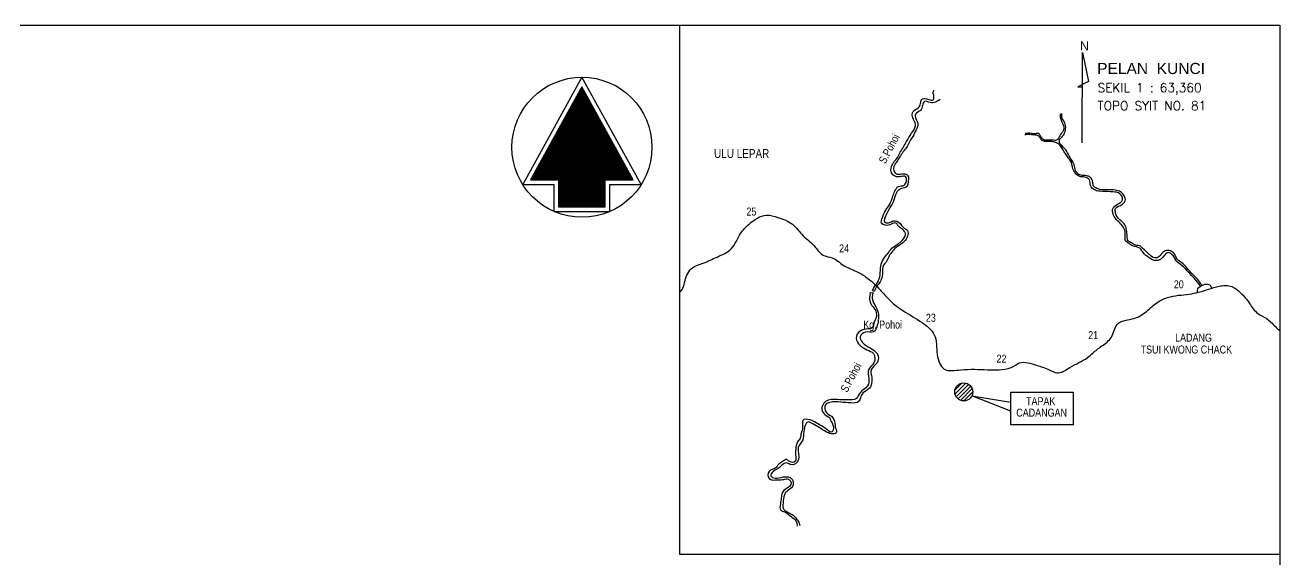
# Model space of a CAD drawing. Header units: millimetres. Extents: x 4167 to 8975, y 2111 to 5892.
# Drawn here: x 5447 to 6152, y 3186 to 3486 of the extents above; entities that cross this region are included whole.
import ezdxf

# ---------------------------------------------------------------- set-up
doc = ezdxf.new("R2010")
doc.units = ezdxf.units.MM
for name, color, linetype in [('BL', 7, 'Continuous'), ('EDIT', 1, 'Continuous'), ('EDIT2', 10, 'Continuous')]:
    doc.layers.add(name, color=color, linetype=linetype)
doc.styles.add('BIASA', font='SIMPLEX.shx', dxfattribs={"height": 2})
doc.styles.get("Standard").update_dxf_attribs({"font": 'arial.ttf'})
doc.styles.add('STYLE2', font='arial.ttf', dxfattribs={"width": 1.5, "height": 1.5})

msp = doc.modelspace()

# ---------------------------------------------------------------- hatches: boundary and pattern name
at = {"layer": 'EDIT2'}
h = msp.add_hatch(dxfattribs=at)
h.set_pattern_fill('ANSI31', color=20, scale=12.49995)
h.set_pattern_definition([(45, (-2549.716, 1857.0933), (-1.10484993, 1.10484993), [])])
edge = h.paths.add_edge_path()
edge.add_arc((5974.4, 3279.96), 5.09, 0, 360)

# ---------------------------------------------------------------- linework, layer by layer
at = {"layer": 'BL'}
for p, q in [((5759.09, 3450.19), (5760.4, 3450.19)), ((5759.27, 3450.52), (5760.22, 3450.52)), ((5759.45, 3450.84), (5760.03, 3450.84)), ((5759.63, 3451.17), (5759.85, 3451.17)), ((5755.11, 3442.97), (5764.38, 3442.97)), ((5755.29, 3443.3), (5764.2, 3443.3)), ((5755.47, 3443.62), (5764.02, 3443.62)), ((5755.65, 3443.95), (5763.84, 3443.95)), ((5755.83, 3444.28), (5763.66, 3444.28)), ((5756.01, 3444.61), (5763.47, 3444.61)), ((5756.19, 3444.94), (5763.29, 3444.94)), ((5756.37, 3445.27), (5763.11, 3445.27)), ((5756.55, 3445.59), (5762.93, 3445.59)), ((5756.73, 3445.92), (5762.75, 3445.92)), ((5756.92, 3446.25), (5762.57, 3446.25)), ((5757.1, 3446.58), (5762.39, 3446.58)), ((5757.28, 3446.91), (5762.21, 3446.91)), ((5757.46, 3447.23), (5762.03, 3447.23)), ((5757.64, 3447.56), (5761.84, 3447.56)), ((5757.82, 3447.89), (5761.66, 3447.89)), ((5758, 3448.22), (5761.48, 3448.22)), ((5758.18, 3448.55), (5761.3, 3448.55)), ((5758.36, 3448.87), (5761.12, 3448.87)), ((5758.54, 3449.2), (5760.94, 3449.2)), ((5758.73, 3449.53), (5760.76, 3449.53)), ((5758.91, 3449.86), (5760.58, 3449.86)), ((5751.3, 3436.08), (5768.18, 3436.08)), ((5751.49, 3436.41), (5768, 3436.41)), ((5751.67, 3436.73), (5767.82, 3436.73)), ((5751.85, 3437.06), (5767.64, 3437.06)), ((5752.03, 3437.39), (5767.46, 3437.39)), ((5752.21, 3437.72), (5767.28, 3437.72)), ((5752.39, 3438.05), (5767.09, 3438.05)), ((5752.57, 3438.37), (5766.91, 3438.37)), ((5752.75, 3438.7), (5766.73, 3438.7)), ((5752.93, 3439.03), (5766.55, 3439.03)), ((5753.11, 3439.36), (5766.37, 3439.36)), ((5753.3, 3439.69), (5766.19, 3439.69)), ((5753.48, 3440.02), (5766.01, 3440.02)), ((5753.66, 3440.34), (5765.83, 3440.34)), ((5753.84, 3440.67), (5765.65, 3440.67)), ((5754.02, 3441), (5765.47, 3441)), ((5754.2, 3441.33), (5765.28, 3441.33)), ((5754.38, 3441.66), (5765.1, 3441.66)), ((5754.56, 3441.98), (5764.92, 3441.98)), ((5754.74, 3442.31), (5764.74, 3442.31)), ((5754.92, 3442.64), (5764.56, 3442.64)), ((5747.32, 3428.86), (5772.16, 3428.86)), ((5747.5, 3429.19), (5771.98, 3429.19)), ((5747.68, 3429.52), (5771.8, 3429.52)), ((5747.86, 3429.84), (5771.62, 3429.84)), ((5748.05, 3430.17), (5771.44, 3430.17)), ((5748.23, 3430.5), (5771.26, 3430.5)), ((5748.41, 3430.83), (5771.08, 3430.83)), ((5748.59, 3431.16), (5770.9, 3431.16)), ((5748.77, 3431.48), (5770.71, 3431.48)), ((5748.95, 3431.81), (5770.53, 3431.81)), ((5749.13, 3432.14), (5770.35, 3432.14)), ((5749.31, 3432.47), (5770.17, 3432.47)), ((5749.49, 3432.8), (5769.99, 3432.8)), ((5749.67, 3433.12), (5769.81, 3433.12)), ((5749.86, 3433.45), (5769.63, 3433.45)), ((5750.04, 3433.78), (5769.45, 3433.78)), ((5750.22, 3434.11), (5769.27, 3434.11)), ((5750.4, 3434.44), (5769.09, 3434.44)), ((5750.58, 3434.77), (5768.9, 3434.77)), ((5750.76, 3435.09), (5768.72, 3435.09)), ((5750.94, 3435.42), (5768.54, 3435.42)), ((5751.12, 3435.75), (5768.36, 3435.75)), ((5743.52, 3421.97), (5775.96, 3421.97)), ((5743.7, 3422.3), (5775.78, 3422.3)), ((5743.88, 3422.62), (5775.6, 3422.62)), ((5744.06, 3422.95), (5775.42, 3422.95)), ((5744.24, 3423.28), (5775.24, 3423.28)), ((5744.43, 3423.61), (5775.06, 3423.61)), ((5744.61, 3423.94), (5774.88, 3423.94)), ((5744.79, 3424.27), (5774.7, 3424.27)), ((5744.97, 3424.59), (5774.52, 3424.59)), ((5745.15, 3424.92), (5774.34, 3424.92)), ((5745.33, 3425.25), (5774.15, 3425.25)), ((5745.51, 3425.58), (5773.97, 3425.58)), ((5745.69, 3425.91), (5773.79, 3425.91)), ((5745.87, 3426.23), (5773.61, 3426.23)), ((5746.05, 3426.56), (5773.43, 3426.56)), ((5746.24, 3426.89), (5773.25, 3426.89)), ((5746.42, 3427.22), (5773.07, 3427.22)), ((5746.6, 3427.55), (5772.89, 3427.55)), ((5746.78, 3427.87), (5772.71, 3427.87)), ((5746.96, 3428.2), (5772.52, 3428.2)), ((5747.14, 3428.53), (5772.34, 3428.53)), ((5739.54, 3414.75), (5779.95, 3414.75)), ((5739.72, 3415.08), (5779.77, 3415.08)), ((5739.9, 3415.41), (5779.58, 3415.41)), ((5740.08, 3415.73), (5779.4, 3415.73)), ((5740.26, 3416.06), (5779.22, 3416.06)), ((5740.44, 3416.39), (5779.04, 3416.39)), ((5740.62, 3416.72), (5778.86, 3416.72)), ((5740.81, 3417.05), (5778.68, 3417.05)), ((5740.99, 3417.37), (5778.5, 3417.37)), ((5741.17, 3417.7), (5778.32, 3417.7)), ((5741.35, 3418.03), (5778.14, 3418.03)), ((5741.53, 3418.36), (5777.96, 3418.36)), ((5741.71, 3418.69), (5777.77, 3418.69)), ((5741.89, 3419.02), (5777.59, 3419.02)), ((5742.07, 3419.34), (5777.41, 3419.34)), ((5742.25, 3419.67), (5777.23, 3419.67)), ((5742.43, 3420), (5777.05, 3420)), ((5742.62, 3420.33), (5776.87, 3420.33)), ((5742.8, 3420.66), (5776.69, 3420.66)), ((5742.98, 3420.98), (5776.51, 3420.98)), ((5743.16, 3421.31), (5776.33, 3421.31)), ((5743.34, 3421.64), (5776.15, 3421.64)), ((5735.74, 3407.86), (5783.75, 3407.86)), ((5735.92, 3408.19), (5783.57, 3408.19)), ((5736.1, 3408.52), (5783.39, 3408.52)), ((5736.28, 3408.84), (5783.21, 3408.84)), ((5736.46, 3409.17), (5783.02, 3409.17)), ((5736.64, 3409.5), (5782.84, 3409.5)), ((5736.82, 3409.83), (5782.66, 3409.83)), ((5737, 3410.16), (5782.48, 3410.16)), ((5737.18, 3410.48), (5782.3, 3410.48)), ((5737.37, 3410.81), (5782.12, 3410.81)), ((5737.55, 3411.14), (5781.94, 3411.14)), ((5737.73, 3411.47), (5781.76, 3411.47)), ((5737.91, 3411.8), (5781.58, 3411.8)), ((5738.09, 3412.12), (5781.39, 3412.12)), ((5738.27, 3412.45), (5781.21, 3412.45)), ((5738.45, 3412.78), (5781.03, 3412.78)), ((5738.63, 3413.11), (5780.85, 3413.11)), ((5738.81, 3413.44), (5780.67, 3413.44)), ((5738.99, 3413.77), (5780.49, 3413.77)), ((5739.18, 3414.09), (5780.31, 3414.09)), ((5739.36, 3414.42), (5780.13, 3414.42)), ((5731.75, 3400.64), (5787.73, 3400.64)), ((5731.94, 3400.97), (5787.55, 3400.97)), ((5732.12, 3401.3), (5787.37, 3401.3)), ((5732.3, 3401.62), (5787.19, 3401.62)), ((5732.48, 3401.95), (5787.01, 3401.95)), ((5732.66, 3402.28), (5786.83, 3402.28)), ((5732.84, 3402.61), (5786.64, 3402.61)), ((5733.02, 3402.94), (5786.46, 3402.94)), ((5733.2, 3403.27), (5786.28, 3403.27)), ((5733.38, 3403.59), (5786.1, 3403.59)), ((5733.56, 3403.92), (5785.92, 3403.92)), ((5733.75, 3404.25), (5785.74, 3404.25)), ((5733.93, 3404.58), (5785.56, 3404.58)), ((5734.11, 3404.91), (5785.38, 3404.91)), ((5734.29, 3405.23), (5785.2, 3405.23)), ((5734.47, 3405.56), (5785.02, 3405.56)), ((5734.65, 3405.89), (5784.83, 3405.89)), ((5734.83, 3406.22), (5784.65, 3406.22)), ((5735.01, 3406.55), (5784.47, 3406.55)), ((5735.19, 3406.87), (5784.29, 3406.87)), ((5735.37, 3407.2), (5784.11, 3407.2)), ((5735.56, 3407.53), (5783.93, 3407.53)), ((5731.03, 3399.33), (5788.45, 3399.33)), ((5731.21, 3399.66), (5788.27, 3399.66)), ((5731.39, 3399.98), (5788.09, 3399.98)), ((5731.57, 3400.31), (5787.91, 3400.31)), ((5746.62, 3399), (5772.87, 3399)), ((5746.62, 3398.67), (5772.87, 3398.67)), ((5746.62, 3398.34), (5772.87, 3398.34)), ((5746.62, 3398.02), (5772.87, 3398.02)), ((5746.62, 3397.69), (5772.87, 3397.69)), ((5746.62, 3397.36), (5772.87, 3397.36)), ((5746.62, 3397.03), (5772.87, 3397.03)), ((5746.62, 3396.7), (5772.87, 3396.7)), ((5746.62, 3396.37), (5772.87, 3396.37)), ((5746.62, 3396.05), (5772.87, 3396.05)), ((5746.62, 3395.72), (5772.87, 3395.72)), ((5746.62, 3395.39), (5772.87, 3395.39)), ((5746.62, 3395.06), (5772.87, 3395.06)), ((5746.62, 3394.73), (5772.87, 3394.73)), ((5746.62, 3394.41), (5772.87, 3394.41)), ((5746.62, 3394.08), (5772.87, 3394.08)), ((5746.62, 3393.75), (5772.87, 3393.75)), ((5746.62, 3393.42), (5772.87, 3393.42)), ((5746.62, 3393.09), (5772.87, 3393.09)), ((5746.62, 3392.77), (5772.87, 3392.77)), ((5746.62, 3392.44), (5772.87, 3392.44)), ((5746.62, 3392.11), (5772.87, 3392.11)), ((5746.62, 3391.78), (5772.87, 3391.78)), ((5746.62, 3391.45), (5772.87, 3391.45)), ((5746.62, 3391.12), (5772.87, 3391.12)), ((5746.62, 3390.8), (5772.87, 3390.8)), ((5746.62, 3390.47), (5772.87, 3390.47)), ((5746.62, 3390.14), (5772.87, 3390.14)), ((5746.62, 3389.81), (5772.87, 3389.81)), ((5746.62, 3389.48), (5772.87, 3389.48)), ((5746.62, 3389.16), (5772.87, 3389.16)), ((5746.62, 3388.83), (5772.87, 3388.83)), ((5746.62, 3388.5), (5772.87, 3388.5)), ((5746.62, 3388.17), (5772.87, 3388.17)), ((5746.62, 3387.84), (5772.87, 3387.84)), ((5746.62, 3387.52), (5772.87, 3387.52)), ((5746.62, 3387.19), (5772.87, 3387.19)), ((5746.62, 3386.86), (5772.87, 3386.86)), ((5746.62, 3386.53), (5772.87, 3386.53)), ((5746.62, 3386.2), (5772.87, 3386.2)), ((5746.62, 3385.87), (5772.87, 3385.87)), ((5746.62, 3385.55), (5772.87, 3385.55)), ((5746.62, 3385.22), (5772.87, 3385.22)), ((5746.62, 3384.89), (5772.87, 3384.89)), ((5746.62, 3384.56), (5772.87, 3384.56)), ((5746.62, 3384.23), (5772.87, 3384.23))]:
    msp.add_line(p, q, dxfattribs=at)
msp.add_lwpolyline([(5759.74, 3456.81), (5726.43, 3396.43), (5743.99, 3396.43), (5743.99, 3381.35), (5775.49, 3381.35), (5775.49, 3396.43), (5793.05, 3396.43), (5759.74, 3456.81)], dxfattribs=at)
msp.add_lwpolyline([(5759.74, 3451.37), (5730.88, 3399.06), (5746.62, 3399.06), (5746.62, 3383.97), (5772.87, 3383.97), (5772.87, 3399.06), (5788.6, 3399.06)], close=True, dxfattribs=at)
msp.add_circle((5759.74, 3417.43), 39.37, dxfattribs=at)
at = {"layer": 'EDIT', "color": 7}
for p, q in [((5921.73, 3334.89), (5921.94, 3335.76)), ((5921.94, 3335.76), (5923.39, 3335.58)), ((5922.92, 3336.94), (5924.21, 3336.64)), ((5923.39, 3335.58), (5923.16, 3334.72))]:
    msp.add_line(p, q, dxfattribs=at)
at = {"layer": 'EDIT'}
msp.add_circle((5974.4, 3279.96), 5.09, dxfattribs=at)
at = {"layer": 'EDIT', "color": 7}
for points in [[(5938.7, 3414.74), (5942.28, 3420.65), (5945.04, 3425.25), (5947.23, 3429.5), (5946.42, 3432.72), (5945.38, 3435.37), (5946.54, 3438.01), (5949.41, 3440.2), (5950.22, 3442.73), (5951.02, 3444.57), (5954.71, 3444.34), (5957.12, 3444.11), (5957.58, 3446.06), (5957.24, 3448.13), (5957.7, 3449.74)], [(5961.15, 3444.34), (5958.51, 3442.73), (5955.51, 3442.5), (5952.29, 3443.19), (5951.25, 3440.89), (5949.99, 3438.13), (5947.34, 3436.06), (5947.46, 3433.53), (5948.61, 3430.19), (5947.57, 3427.2), (5945.84, 3423.52), (5944, 3420.88), (5942.62, 3417.89), (5940.67, 3415.36), (5939.71, 3413.93)], [(6028.6, 3436.24), (6028.76, 3433.72), (6029.69, 3431.37), (6030.44, 3429.52), (6030.28, 3426.59), (6028.34, 3423.9), (6026.92, 3421.55), (6024.4, 3421.38), (6021.79, 3421.38), (6019.78, 3421.47), (6018.43, 3422.56), (6017.26, 3424.24), (6016.67, 3425.08), (6014.49, 3424.99), (6012.39, 3425.24), (6008.95, 3425.08)], [(6040.88, 3401.58), (6038.67, 3402.5), (6036.99, 3405.19), (6036.15, 3408.38), (6034.14, 3411.73), (6032.29, 3415.01), (6029.6, 3418.36), (6028.26, 3420.13), (6028.26, 3421.8), (6029.69, 3423.23), (6031.2, 3425.66), (6031.7, 3428.6), (6030.78, 3431.96), (6029.6, 3434.06), (6029.6, 3436.32)], [(6038.53, 3401.58), (6036.24, 3404.27), (6034.89, 3408.8), (6032.54, 3412.41), (6029.35, 3417.36), (6027.84, 3419.2), (6025.24, 3420.38), (6022.38, 3420.71), (6018.94, 3420.96), (6017.26, 3422.81), (6016.25, 3423.9), (6014.32, 3424.24), (6010.71, 3424.57), (6008.78, 3424.41)], [(5928.68, 3377.9), (5930.52, 3382.15), (5932.74, 3385.38), (5934.46, 3389.82), (5935.67, 3392.84), (5937.69, 3395.37), (5940.82, 3396.07), (5942.13, 3398.39), (5941.73, 3400.91), (5939.1, 3400.91), (5935.77, 3401.12), (5933.75, 3403.13), (5933.55, 3405.66), (5934.66, 3408.48), (5936.78, 3411.1), (5938.3, 3413.83), (5938.7, 3414.74)], [(5930.02, 3377.62), (5932.24, 3382.25), (5935.07, 3387.3), (5936.68, 3392.04), (5939.51, 3394.46), (5942.54, 3395.47), (5943.35, 3398.49), (5943.14, 3401.42), (5941.63, 3402.23), (5938.8, 3402.13), (5936.58, 3402.33), (5935.27, 3404.45), (5935.47, 3407.17), (5937.19, 3409.69), (5938.6, 3412.11), (5939.71, 3413.93)], [(6065.14, 3367.41), (6064.93, 3370.84), (6060.9, 3376.1), (6058.44, 3379.56), (6058.33, 3383.25), (6061.24, 3385.6), (6063.59, 3387.83), (6062.24, 3391.3), (6058.22, 3392.3), (6052.51, 3392.64), (6048.04, 3393.42), (6045.69, 3395.99), (6045.02, 3399.12), (6042.56, 3400.68), (6039.2, 3401.13), (6038.53, 3401.58)], [(6066.33, 3367.3), (6065.93, 3370.84), (6065.04, 3373.86), (6062.13, 3376.66), (6059.78, 3380.34), (6059.78, 3383.03), (6063.59, 3385.37), (6065.26, 3388.05), (6064.26, 3390.74), (6062.58, 3392.41), (6059.56, 3393.31), (6054.97, 3393.53), (6050.84, 3393.64), (6048.71, 3394.54), (6047.48, 3395.54), (6046.92, 3397.66), (6046.47, 3399.56), (6045.58, 3400.46), (6044.13, 3401.24), (6041.55, 3401.58), (6040.88, 3401.58)], [(5923.9, 3338.67), (5926.39, 3342.3), (5927.34, 3345.64), (5927.82, 3350.7), (5929.25, 3354.61), (5931.64, 3357.76), (5933.93, 3360.63), (5937.28, 3363.01), (5939.76, 3365.11), (5941.58, 3369.22), (5939.95, 3371.32), (5937.47, 3373.32), (5936.23, 3374.85), (5933.74, 3374.18), (5930.3, 3373.61), (5928.11, 3374.95), (5928.68, 3377.9)], [(5930.02, 3377.62), (5929.83, 3375.61), (5932.12, 3374.95), (5934.89, 3376.09), (5938.61, 3374.56), (5940.33, 3372.46), (5942.72, 3370.65), (5942.72, 3367.4), (5940.91, 3364.45), (5936.42, 3361.1), (5933.74, 3358.34), (5932.21, 3355.85), (5930.68, 3352.8), (5929.16, 3350.89), (5928.68, 3347.17), (5928.01, 3343.06), (5926.67, 3340.77), (5924.76, 3338), (5924.21, 3336.64)], [(6107.58, 3339.43), (6103.92, 3343.88), (6100.9, 3347.01), (6097.01, 3350.9), (6094.09, 3353.27), (6092.04, 3356.51), (6089.34, 3358.34), (6085.13, 3354.46), (6082.53, 3353.7), (6078.65, 3355.32), (6075.3, 3358.23), (6073.35, 3360.72), (6069.46, 3362.01), (6067.3, 3363.31), (6065.36, 3364.93), (6065.14, 3367.41)], [(6108.39, 3339.86), (6105.76, 3343.34), (6102.84, 3346.25), (6099.82, 3349.71), (6097.01, 3352.51), (6094.63, 3354.24), (6092.79, 3357.59), (6090.63, 3359.21), (6087.72, 3359.21), (6085.34, 3357.26), (6083.07, 3355.32), (6080.48, 3355.75), (6078.11, 3357.8), (6075.3, 3360.39), (6073.78, 3361.8), (6071.08, 3362.34), (6068.71, 3363.63), (6066.76, 3364.93), (6066.33, 3367.3)], [(5923.9, 3338.67), (5922.92, 3336.94)], [(6105.67, 3335.78), (6106.37, 3338.35), (6108.46, 3339.89), (6111.6, 3340.45), (6113.21, 3339.54), (6113.65, 3338.16)], [(5921.73, 3334.89), (5921.38, 3331.92), (5922.6, 3328.77), (5924.88, 3325.45), (5925.05, 3321.26), (5924, 3319.16), (5923.3, 3316.36), (5920.5, 3315.32), (5916.13, 3314.09), (5913.86, 3310.07), (5916.13, 3306.05), (5919.98, 3303.61), (5923.65, 3301.51), (5923.83, 3296.26), (5920.85, 3292.42), (5921.03, 3287.53), (5920.33, 3283.33), (5916.13, 3279.49), (5914.03, 3276.34), (5908.96, 3275.47), (5903.19, 3275.64), (5896.72, 3274.59), (5894.62, 3270.05), (5896.54, 3267.08), (5899.34, 3264.8), (5899.69, 3263.58)], [(5923.16, 3334.72), (5922.84, 3332.62), (5924.42, 3328.73), (5926.21, 3324.63), (5926.32, 3320.11), (5925.47, 3316.44), (5923.58, 3313.7), (5919.16, 3313.6), (5916.22, 3310.87), (5917.38, 3307.71), (5921.79, 3304.66), (5924.74, 3302.56), (5926.21, 3300.14), (5925.68, 3296.36), (5922.42, 3292.47), (5922.21, 3290.28)], [(5922.21, 3290.28), (5922.73, 3285.79), (5921.35, 3282), (5917.72, 3279.24), (5916.34, 3276.65), (5915.31, 3274.58), (5910.99, 3273.72), (5905.29, 3274.23), (5899.08, 3274.06), (5896.66, 3272.68), (5897.01, 3268.54), (5900.81, 3265.44), (5902.01, 3261.3), (5902.36, 3259.57), (5902.71, 3256.99), (5899.77, 3256.47), (5897.01, 3257.5), (5893.04, 3259.92), (5889.59, 3261.99), (5886.65, 3263.02), (5884.92, 3260.09), (5884.23, 3255.43), (5883.89, 3253.02), (5881.64, 3249.57), (5881.47, 3245.6), (5881.47, 3242.15), (5880.61, 3240.25), (5876.81, 3239.22), (5874.74, 3240.08), (5872.15, 3238.7), (5870.08, 3236.98), (5867.32, 3235.25), (5865.94, 3232.84), (5868.35, 3231.46), (5872.84, 3232.15), (5876.81, 3231.8), (5878.19, 3230.42), (5878.02, 3226.8), (5875.26, 3224.38), (5873.53, 3222.14), (5872.84, 3217.48), (5872.84, 3214.72), (5874.05, 3213.17), (5876.81, 3211.62), (5878.88, 3210.24), (5880.61, 3208.34), (5881.82, 3206.1), (5882.16, 3204.89)], [(5899.69, 3263.58), (5901.15, 3259.23), (5900.29, 3257.5), (5896.66, 3259.4), (5892.35, 3261.99), (5888.03, 3264.23), (5883.89, 3263.89), (5883.72, 3261.64), (5883.54, 3258.54), (5882.85, 3256.12), (5882.51, 3254.05), (5880.95, 3251.81), (5879.92, 3247.84), (5879.92, 3243.53), (5879.75, 3240.94), (5876.47, 3240.77), (5874.91, 3241.98), (5872.5, 3240.77), (5870.08, 3239.05), (5868.7, 3237.32), (5864.9, 3235.25), (5864.9, 3231.28), (5869.91, 3230.59), (5873.19, 3230.77), (5875.78, 3230.94), (5877.33, 3228.87), (5874.74, 3225.59), (5872.32, 3223.18), (5871.8, 3220.42), (5871.29, 3216.97), (5871.46, 3213.52), (5873.53, 3212.65), (5876.29, 3210.76), (5879.57, 3208), (5880.61, 3205.93), (5880.61, 3204.55)]]:
    msp.add_spline(points, degree=3, dxfattribs=at)
at = {"layer": 'EDIT', "color": 8}
for points, knots in [([(5814.65, 3335.83), (5815.35, 3336.55), (5816.86, 3338.49), (5817.73, 3343.81), (5820.77, 3350.3), (5828.76, 3352.3), (5835.76, 3355.99), (5845.02, 3359.54), (5847.89, 3368.65), (5854.44, 3375.15), (5861.94, 3380.55), (5870.79, 3377.79), (5878.59, 3374.97), (5883.87, 3367.13), (5890.64, 3362.5), (5894.66, 3356.02), (5901.63, 3355.75), (5906.31, 3350.57), (5913.27, 3348.29), (5920.51, 3344.11), (5926.89, 3338.13), (5933.05, 3330.74), (5941.23, 3324.66), (5950.23, 3319.81), (5959.68, 3312.22), (5958.58, 3301.96), (5962.25, 3290.63), (5975.21, 3293.18), (5984.88, 3292.36), (5994.37, 3292.29), (6000.79, 3292.81), (6006.74, 3297.91), (6014.84, 3294.91), (6021.51, 3293.16), (6027.79, 3289.33), (6035.14, 3294.85), (6042.14, 3297.44), (6045.93, 3300.91), (6046.91, 3301.8)], [1.1993, 1.1993, 1.1993, 1.1993, 1.249009, 1.323233, 1.463471, 1.571821, 1.711942, 1.868105, 2.033946, 2.149712, 2.334246, 2.443073, 2.592624, 2.738539, 2.894515, 3.005146, 3.086259, 3.214486, 3.332234, 3.446929, 3.62825, 3.764115, 3.926301, 4.12761, 4.288529, 4.475539, 4.625017, 4.781696, 5.030701, 5.137417, 5.253229, 5.342357, 5.500321, 5.628567, 5.705184, 5.835966, 6.023892, 6.089462, 6.089462, 6.089462, 6.089462]), ([(6046.91, 3301.8), (6048.55, 3303.14), (6052.07, 3306.03), (6058.44, 3310.04), (6059.45, 3320.25), (6070.7, 3320.19), (6077.97, 3325.63), (6083.7, 3331.15), (6092.25, 3334.36), (6101.87, 3334.53), (6110.95, 3337.2), (6118.13, 3339.74), (6125.06, 3340.01), (6130.69, 3335.36), (6135.04, 3329.98), (6138.76, 3323.87), (6145.16, 3321.44), (6148.66, 3317.39), (6151.26, 3315.09), (6152.14, 3314.39)], [0, 0, 0, 0, 0.106269, 0.228275, 0.358649, 0.5326, 0.681822, 0.813205, 0.923723, 1.126905, 1.288197, 1.390815, 1.50993, 1.610119, 1.738304, 1.86071, 1.950815, 2.067026, 2.123083, 2.123083, 2.123083, 2.123083])]:
    msp.add_open_spline(points, degree=3, knots=knots, dxfattribs=at)
at = {"layer": 'EDIT2', "color": 7}
for p, q in [((4167.12, 3486.06), (6152.14, 3486.06)), ((5814.65, 3486.06), (5814.65, 3188.85)), ((6152.14, 3486.06), (6152.14, 2111.06)), ((6041.05, 3419.88), (6041.08, 3470.75)), ((6041.05, 3419.88), (6041.08, 3470.75)), ((6041.08, 3470.75), (6044.45, 3454.45)), ((6044.45, 3454.45), (6038.56, 3451.39)), ((6038.56, 3451.39), (6040.96, 3451.37)), ((5814.65, 3188.85), (6152.14, 3188.85))]:
    msp.add_line(p, q, dxfattribs=at)
at = {"layer": 'EDIT2'}
for p, q in [((6000.9, 3269.21), (5979.03, 3277.83)), ((5979.03, 3277.83), (6000.9, 3274.15))]:
    msp.add_line(p, q, dxfattribs=at)
at = {"layer": 'EDIT2', "color": 7}
msp.add_lwpolyline([(6000.9, 3279.88), (6036, 3279.88), (6036, 3261.43), (6000.9, 3261.43)], close=True, dxfattribs=at)

# ---------------------------------------------------------------- texts
at = {"layer": 'EDIT', "color": 7, "width": 0.8}
for p in [(5930.28, 3407.78), (5908.76, 3279.27)]:
    msp.add_text('S.Pohoi', height=4.5, rotation=61.78973, dxfattribs=at).set_placement(p)
for s, height, p in [('ULU LEPAR', 5, (5834.01, 3411.39)), ('25', 4.5, (5852.21, 3379.03)), ('24', 4.5, (5904.31, 3358.36)), ('20', 4.5, (6092.48, 3338.17)), ('23', 4.5, (5953.1, 3319.36)), ('Kg. Pohoi', 4.5, (5917.9, 3315.53)), ('21', 4.5, (6044.39, 3309.61)), ('LADANG', 4.5, (6093.25, 3308.18)), ('TSUI KWONG CHACK', 4.5, (6073.85, 3301.52)), ('22', 4.5, (5992.82, 3296.38)), ('TAPAK', 4.5, (6009.41, 3272.47)), ('CADANGAN', 4.5, (6003.92, 3266.06))]:
    msp.add_text(s, height=height, dxfattribs=at).set_placement(p)
at = {"layer": 'EDIT2', "color": 7}
msp.add_text('N', height=5, dxfattribs=at).set_placement((6039.75, 3471.88))
at = {"layer": 'EDIT2', "linetype": 'Continuous', "style": 'STYLE2'}
msp.add_text('PELAN  KUNCI', height=6.25, dxfattribs=at).set_placement((6049.4, 3458.57))
at = {"layer": 'EDIT2', "color": 7, "style": 'BIASA'}
for s, p in [('SEKIL 1 : 63,360', (6049.65, 3448.39)), ('TOPO SYIT NO. 81', (6049.65, 3438.27))]:
    msp.add_text(s, height=5, dxfattribs=at).set_placement(p)

doc.saveas('drawing.dxf')
